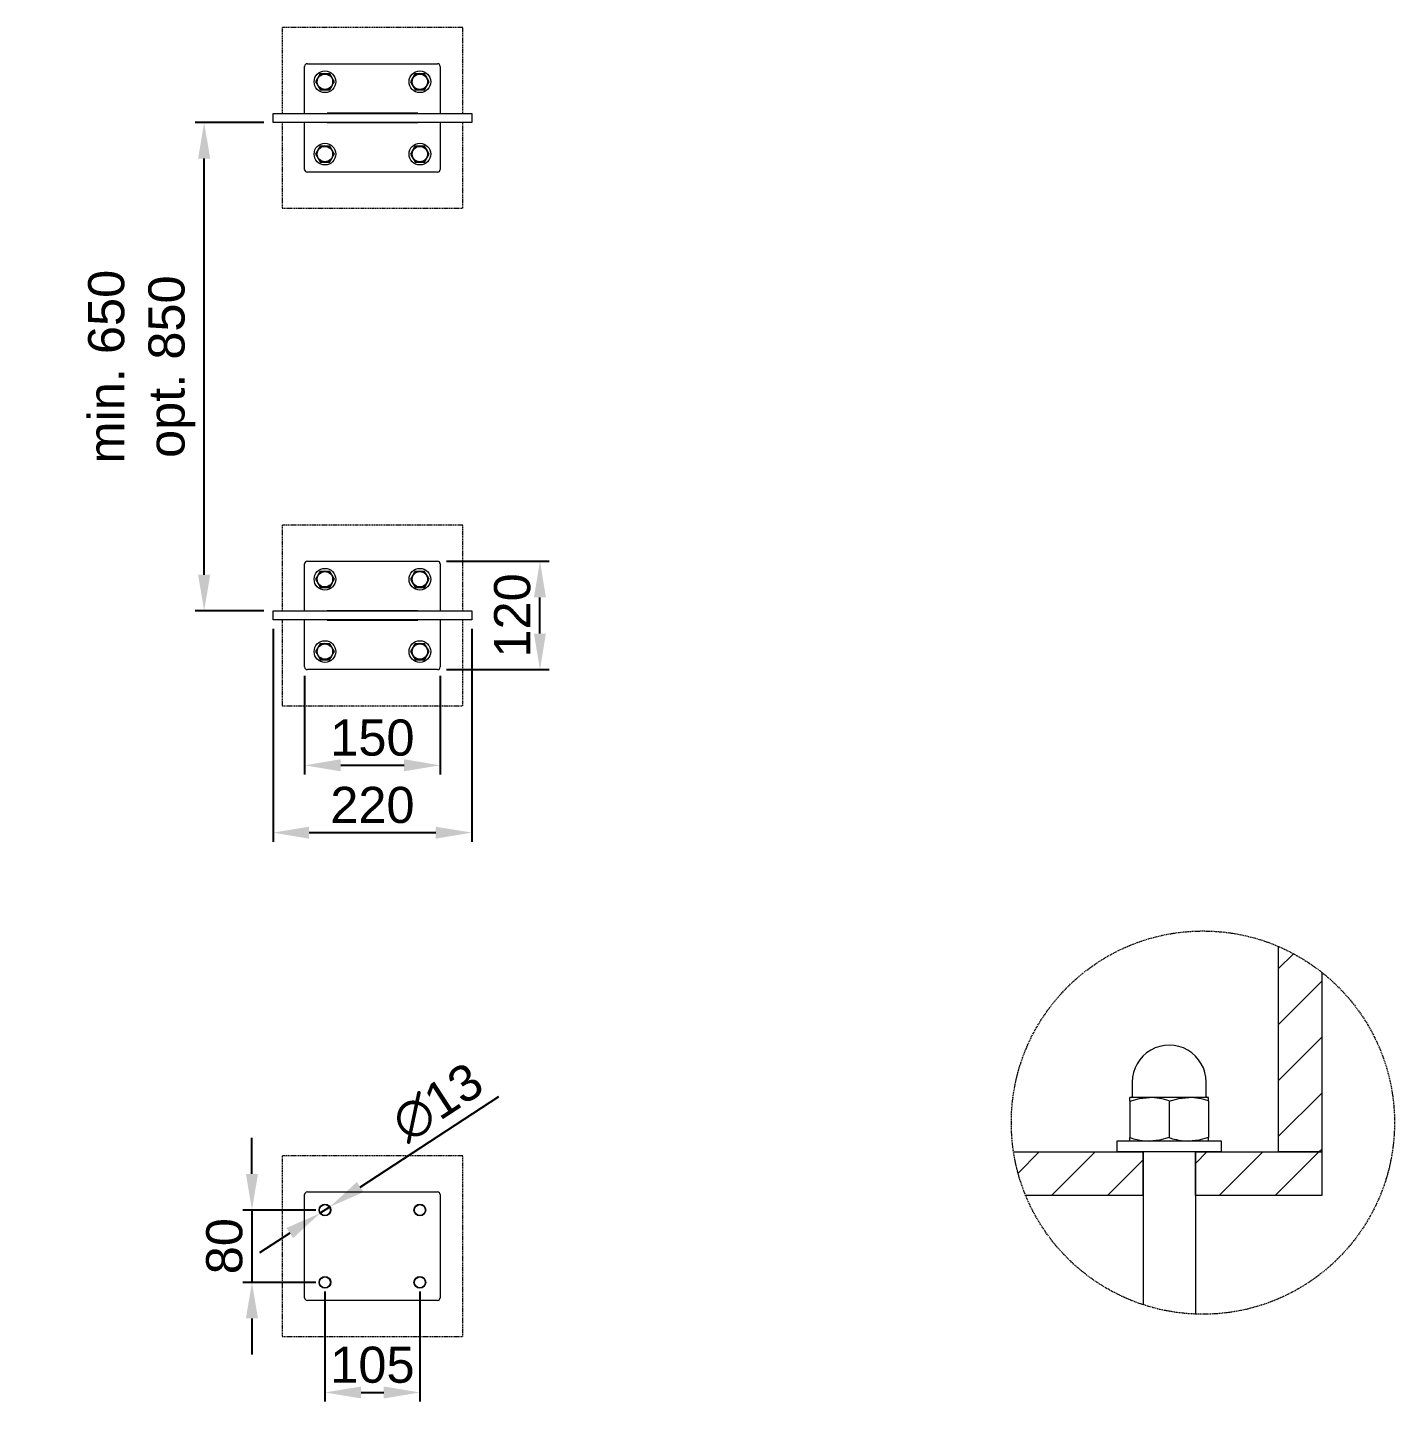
# Model space of a CAD drawing. Header units: millimetres. Extents: x -752 to 12520, y -224 to 3430.
# Drawn here: x 8384 to 9897, y 168 to 1688 of the extents above; entities that cross this region are included whole.
import ezdxf

# ---------------------------------------------------------------- set-up
doc = ezdxf.new("R2010")
doc.units = ezdxf.units.MM
doc.linetypes.add('HIDDEN', pattern=[1.905, 1.27, -0.635])
for name, color, linetype, lineweight in [('ZANO_R', 7, 'Continuous', 0), ('ZANO_R_przerywana', 7, 'HIDDEN', 0), ('ZANO_W', 1, 'Continuous', 0)]:
    doc.layers.add(name, color=color, linetype=linetype, lineweight=lineweight)
doc.styles.add('Arial', font='arial.ttf')
doc.styles.get("Standard").update_dxf_attribs({"font": 'ARIALUNI.TTF'})
doc.dimstyles.new('pl i ang', dxfattribs={"dimtxt": 50, "dimasz": 50, "dimexe": 1.25, "dimexo": 0.625, "dimgap": 10, "dimtad": 1, "dimtoh": 1, "dimtxsty": 'Standard', "dimcen": 2.5, "dimclrd": 1, "dimclre": 1, "dimclrt": 1, "dimadec": 0, "dimazin": 0, "dimtfac": 1, "dimtmove": 0, "dimatfit": 3, "dimfxl": 1, "dimarcsym": 1})

# ---------------------------------------------------------------- blocks, each defined once
blk = doc.blocks.new('*D477')
at = {"layer": 'ZANO_W', "color": 1, "lineweight": -2}
for p, q in [((8632.2, 419.4), (8632.2, 459.4)), ((8703, 379.4), (8622.2, 379.4)), ((8632.2, 379.4), (8632.2, 299.4)), ((8703, 299.4), (8622.2, 299.4)), ((8632.2, 259.4), (8632.2, 219.4))]:
    blk.add_line(p, q, dxfattribs=at)
at = {"layer": 'ZANO_W', "color": 1}
for points in [[(8625.5, 419.4), (8638.9, 419.4), (8632.2, 379.4)], [(8638.9, 259.4), (8625.5, 259.4), (8632.2, 299.4)]]:
    blk.add_solid(points, dxfattribs=at)
at = {"layer": 'ZANO_W', "color": 1, "insert": (8601.8, 339.4), "char_height": 40, "attachment_point": 5, "rotation": 90, "style": 'Arial'}
blk.add_mtext('80', dxfattribs=at)
blk = doc.blocks.new('*D478')
at = {"layer": 'ZANO_W', "color": 1, "lineweight": -2}
for p, q in [((8713, 289.4), (8713, 167.6)), ((8818, 289.4), (8818, 167.6)), ((8753, 177.6), (8778, 177.6))]:
    blk.add_line(p, q, dxfattribs=at)
at = {"layer": 'ZANO_W', "color": 1}
for points in [[(8753, 184.2), (8753, 170.9), (8713, 177.6)], [(8778, 170.9), (8778, 184.2), (8818, 177.6)]]:
    blk.add_solid(points, dxfattribs=at)
at = {"layer": 'ZANO_W', "color": 1, "insert": (8765.5, 208), "char_height": 40, "attachment_point": 5, "style": 'Arial'}
blk.add_mtext('105', dxfattribs=at)
blk = doc.blocks.new('*D479')
at = {"layer": 'ZANO_W', "color": 1, "lineweight": -2}
for p, q in [((8655.5, 1022.2), (8655.5, 786.9)), ((8875.5, 1022.2), (8875.5, 786.9)), ((8695.5, 796.9), (8835.5, 796.9))]:
    blk.add_line(p, q, dxfattribs=at)
at = {"layer": 'ZANO_W', "color": 1}
for points in [[(8695.5, 803.5), (8695.5, 790.2), (8655.5, 796.9)], [(8835.5, 790.2), (8835.5, 803.5), (8875.5, 796.9)]]:
    blk.add_solid(points, dxfattribs=at)
at = {"layer": 'ZANO_W', "color": 1, "insert": (8765.5, 827.3), "char_height": 40, "attachment_point": 5, "style": 'Arial'}
blk.add_mtext('220', dxfattribs=at)
blk = doc.blocks.new('*D481')
at = {"layer": 'ZANO_W', "color": 1, "lineweight": -2}
for p, q in [((8751.9, 404.8), (8905.5, 505.1)), ((8707.5, 375.8), (8718.4, 382.9)), ((8674.1, 353.9), (8640.6, 332.1))]:
    blk.add_line(p, q, dxfattribs=at)
at = {"layer": 'ZANO_W', "color": 1}
for points in [[(8748.3, 410.4), (8755.6, 399.2), (8718.4, 382.9)], [(8677.7, 348.3), (8670.4, 359.5), (8707.5, 375.8)]]:
    blk.add_solid(points, dxfattribs=at)
at = {"layer": 'ZANO_W', "color": 1, "insert": (8837.6, 498.4), "char_height": 40, "attachment_point": 5, "rotation": 33.1475, "style": 'Arial'}
blk.add_mtext('∅13', dxfattribs=at)
blk = doc.blocks.new('*D482')
at = {"layer": 'ZANO_W', "color": 1, "lineweight": -2}
for p, q in [((8645.5, 1582.6), (8569.3, 1582.6)), ((8579.3, 1082.2), (8579.3, 1542.6)), ((8645.5, 1042.2), (8569.3, 1042.2))]:
    blk.add_line(p, q, dxfattribs=at)
at = {"layer": 'ZANO_W', "color": 1}
for points in [[(8586, 1542.6), (8572.6, 1542.6), (8579.3, 1582.6)], [(8572.6, 1082.2), (8586, 1082.2), (8579.3, 1042.2)]]:
    blk.add_solid(points, dxfattribs=at)
at = {"layer": 'ZANO_W', "color": 1, "insert": (8510.3, 1312.4), "char_height": 40, "attachment_point": 5, "rotation": 90, "style": 'Arial'}
blk.add_mtext('min. 650\\Popt. 850', dxfattribs=at)
blk = doc.blocks.new('*D488')
at = {"layer": 'ZANO_W', "color": 1, "lineweight": -2}
for p, q in [((8690.5, 970.2), (8690.5, 861.4)), ((8840.5, 970.2), (8840.5, 861.4)), ((8730.5, 871.4), (8800.5, 871.4))]:
    blk.add_line(p, q, dxfattribs=at)
at = {"layer": 'ZANO_W', "color": 1}
for points in [[(8730.5, 878.1), (8730.5, 864.7), (8690.5, 871.4)], [(8800.5, 864.7), (8800.5, 878.1), (8840.5, 871.4)]]:
    blk.add_solid(points, dxfattribs=at)
at = {"layer": 'ZANO_W', "color": 1, "insert": (8765.5, 901.8), "char_height": 40, "attachment_point": 5, "style": 'Arial'}
blk.add_mtext('150', dxfattribs=at)
blk = doc.blocks.new('*D489')
at = {"layer": 'ZANO_W', "color": 1, "lineweight": -2}
for p, q in [((8847.5, 1097.2), (8960.9, 1097.2)), ((8950.9, 1017.2), (8950.9, 1057.2)), ((8847.5, 977.2), (8960.9, 977.2))]:
    blk.add_line(p, q, dxfattribs=at)
at = {"layer": 'ZANO_W', "color": 1}
for points in [[(8957.5, 1057.2), (8944.2, 1057.2), (8950.9, 1097.2)], [(8944.2, 1017.2), (8957.5, 1017.2), (8950.9, 977.2)]]:
    blk.add_solid(points, dxfattribs=at)
at = {"layer": 'ZANO_W', "color": 1, "insert": (8920.4, 1037.2), "char_height": 40, "attachment_point": 5, "rotation": 90, "style": 'Arial'}
blk.add_mtext('120', dxfattribs=at)

msp = doc.modelspace()

# ---------------------------------------------------------------- linework, layer by layer
at = {"layer": 'ZANO_R'}
for p, q in [((8690.5, 1592.6), (8690.5, 1644.6)), ((8693.5, 1647.6), (8837.5, 1647.6)), ((8840.5, 1644.6), (8840.5, 1592.6)), ((8707.8, 1636.6), (8705.2, 1632.1)), ((8707.8, 1636.6), (8713, 1636.6)), ((8713, 1636.6), (8718.2, 1636.6)), ((8723.4, 1627.6), (8720.8, 1632.1)), ((8812.8, 1636.6), (8818, 1636.6)), ((8818, 1636.6), (8823.2, 1636.6)), ((8707.8, 1618.6), (8713, 1618.6)), ((8713, 1618.6), (8718.2, 1618.6)), ((8718.2, 1618.6), (8720.8, 1623.1)), ((8812.8, 1618.6), (8818, 1618.6)), ((8818, 1618.6), (8823.2, 1618.6)), ((8655.5, 1582.6), (8655.5, 1592.6)), ((8655.5, 1592.6), (8875.5, 1592.6)), ((8875.5, 1582.6), (8655.5, 1582.6)), ((8690.5, 1530.6), (8690.5, 1582.6)), ((8715.4, 1592.7), (8715.4, 1592.6)), ((8815.6, 1592.7), (8715.4, 1592.7)), ((8715.4, 1582.6), (8715.4, 1582.5)), ((8715.4, 1582.5), (8815.6, 1582.5)), ((8815.6, 1592.6), (8815.6, 1592.7)), ((8815.6, 1582.5), (8815.6, 1582.6)), ((8840.5, 1582.6), (8840.5, 1530.6)), ((8875.5, 1592.6), (8875.5, 1582.6)), ((8707.8, 1556.6), (8713, 1556.6)), ((8713, 1556.6), (8718.2, 1556.6)), ((8812.8, 1556.6), (8818, 1556.6)), ((8818, 1556.6), (8823.2, 1556.6)), ((8707.8, 1538.6), (8713, 1538.6)), ((8713, 1538.6), (8718.2, 1538.6)), ((8812.8, 1538.6), (8818, 1538.6)), ((8818, 1538.6), (8823.2, 1538.6)), ((8837.5, 1527.6), (8693.5, 1527.6)), ((8693.5, 1097.2), (8837.5, 1097.2)), ((8690.5, 1042.2), (8690.5, 1094.2)), ((8707.8, 1086.2), (8705.2, 1081.7)), ((8707.8, 1086.2), (8713, 1086.2)), ((8713, 1086.2), (8718.2, 1086.2)), ((8723.4, 1077.2), (8720.8, 1081.7)), ((8812.8, 1086.2), (8818, 1086.2)), ((8818, 1086.2), (8823.2, 1086.2)), ((8840.5, 1094.2), (8840.5, 1042.2)), ((8707.8, 1068.2), (8713, 1068.2)), ((8713, 1068.2), (8718.2, 1068.2)), ((8718.2, 1068.2), (8720.8, 1072.7)), ((8812.8, 1068.2), (8818, 1068.2)), ((8818, 1068.2), (8823.2, 1068.2)), ((8655.5, 1032.2), (8655.5, 1042.2)), ((8655.5, 1042.2), (8875.5, 1042.2)), ((8715.4, 1042.3), (8715.4, 1042.2)), ((8815.6, 1042.3), (8715.4, 1042.3)), ((8815.6, 1042.2), (8815.6, 1042.3)), ((8875.5, 1042.2), (8875.5, 1032.2)), ((8875.5, 1032.2), (8655.5, 1032.2)), ((8690.5, 980.2), (8690.5, 1032.2)), ((8715.4, 1032.2), (8715.4, 1032.1)), ((8715.4, 1032.1), (8815.6, 1032.1)), ((8815.6, 1032.1), (8815.6, 1032.2)), ((8840.5, 1032.2), (8840.5, 980.2)), ((8707.8, 1006.2), (8713, 1006.2)), ((8713, 1006.2), (8718.2, 1006.2)), ((8812.8, 1006.2), (8818, 1006.2)), ((8818, 1006.2), (8823.2, 1006.2)), ((8707.8, 988.2), (8713, 988.2)), ((8713, 988.2), (8718.2, 988.2)), ((8812.8, 988.2), (8818, 988.2)), ((8818, 988.2), (8823.2, 988.2)), ((8837.5, 977.2), (8693.5, 977.2)), ((9767.8, 671.1), (9767.8, 443.6)), ((9767.8, 646.2), (9784.6, 663)), ((9816.1, 642.4), (9816.1, 443.6)), ((9767.8, 584.4), (9816.1, 632.6)), ((9767.8, 522.5), (9816.1, 570.7)), ((9606.2, 520.8), (9606.2, 505.1)), ((9688.2, 505.1), (9688.2, 520.8)), ((9603.8, 500), (9603.8, 503.9)), ((9625.5, 503.9), (9603.8, 503.9)), ((9603.8, 500), (9614.4, 502.8)), ((9614.4, 502.8), (9625.5, 503.9)), ((9668.9, 503.9), (9625.5, 503.9)), ((9647.2, 500), (9657.8, 502.8)), ((9657.8, 502.8), (9668.9, 503.9)), ((9690.6, 503.9), (9668.9, 503.9)), ((9690.6, 500), (9690.6, 503.9)), ((9767.8, 460.6), (9816.1, 508.8)), ((9603.8, 500), (9603.8, 459.5)), ((9647.2, 500), (9647.2, 459.5)), ((9690.6, 500), (9690.6, 459.5)), ((9603.8, 455.6), (9603.8, 459.5)), ((9636.6, 456.7), (9625.5, 455.6)), ((9647.2, 459.5), (9636.6, 456.7)), ((9680, 456.7), (9668.9, 455.6)), ((9690.6, 459.5), (9680, 456.7)), ((9690.6, 455.6), (9690.6, 459.5)), ((9474.9, 443.7), (9618.3, 443.6)), ((9479.9, 420.3), (9503.4, 443.7)), ((9516.9, 395.3), (9565.2, 443.6)), ((9589.3, 455.6), (9589.3, 443.6)), ((9705.1, 455.6), (9589.3, 455.6)), ((9705.1, 443.6), (9589.3, 443.6)), ((9618.3, 395.3), (9618.3, 443.6)), ((9618.3, 443.6), (9618.3, 274.7)), ((9676.2, 395.3), (9676.2, 443.6)), ((9676.2, 443.6), (9816.1, 443.6)), ((9676.2, 443.6), (9676.2, 264.2)), ((9676.2, 430.8), (9688.9, 443.6)), ((9702.6, 395.3), (9750.8, 443.6)), ((9705.1, 443.6), (9705.1, 455.6)), ((9764.5, 395.3), (9812.7, 443.6)), ((9816.1, 443.6), (9767.8, 443.6)), ((9812.7, 443.6), (9816.1, 446.9)), ((9578.8, 395.3), (9618.3, 434.8)), ((8690.5, 282.4), (8690.5, 396.4)), ((8693.5, 399.4), (8837.5, 399.4)), ((8840.5, 396.4), (8840.5, 282.4)), ((9618.3, 395.3), (9487.5, 395.3)), ((9816.1, 395.3), (9676.2, 395.3)), ((8837.5, 279.4), (8693.5, 279.4))]:
    msp.add_line(p, q, dxfattribs=at)
at = {"layer": 'ZANO_R', "flags": 128}
for points in [[(8705.2, 1632.1), (8705, 1631.8), (8703.8, 1629.7), (8702.6, 1627.6)], [(8702.6, 1627.6), (8703.9, 1625.4), (8705.2, 1623.1)], [(8720.8, 1632.1), (8720.6, 1632.5), (8719.4, 1634.6), (8718.2, 1636.6)], [(8720.8, 1623.1), (8721, 1623.5), (8722.2, 1625.6), (8723.4, 1627.6)], [(8810.2, 1632.1), (8810, 1631.8), (8808.8, 1629.7), (8807.6, 1627.6)], [(8807.6, 1627.6), (8808.9, 1625.4), (8810.2, 1623.1)], [(8812.8, 1636.6), (8811.5, 1634.4), (8810.2, 1632.1)], [(8825.8, 1632.1), (8825.6, 1632.5), (8824.4, 1634.6), (8823.2, 1636.6)], [(8828.4, 1627.6), (8827.1, 1629.8), (8825.8, 1632.1)], [(8825.8, 1623.1), (8826, 1623.5), (8827.2, 1625.6), (8828.4, 1627.6)], [(8705.2, 1623.1), (8705.4, 1622.8), (8706.6, 1620.7), (8707.8, 1618.6)], [(8810.2, 1623.1), (8810.4, 1622.8), (8811.6, 1620.7), (8812.8, 1618.6)], [(8823.2, 1618.6), (8824.5, 1620.8), (8825.8, 1623.1)], [(8705.2, 1552.1), (8705, 1551.8), (8703.8, 1549.7), (8702.6, 1547.6)], [(8707.8, 1556.6), (8706.5, 1554.4), (8705.2, 1552.1)], [(8720.8, 1552.1), (8720.6, 1552.5), (8719.4, 1554.6), (8718.2, 1556.6)], [(8723.4, 1547.6), (8722.1, 1549.8), (8720.8, 1552.1)], [(8810.2, 1552.1), (8810, 1551.8), (8808.8, 1549.7), (8807.6, 1547.6)], [(8812.8, 1556.6), (8811.5, 1554.4), (8810.2, 1552.1)], [(8825.8, 1552.1), (8825.6, 1552.5), (8824.4, 1554.6), (8823.2, 1556.6)], [(8828.4, 1547.6), (8827.1, 1549.8), (8825.8, 1552.1)], [(8702.6, 1547.6), (8703.9, 1545.4), (8705.2, 1543.1)], [(8705.2, 1543.1), (8705.4, 1542.8), (8706.6, 1540.7), (8707.8, 1538.6)], [(8718.2, 1538.6), (8719.5, 1540.8), (8720.8, 1543.1)], [(8720.8, 1543.1), (8721, 1543.5), (8722.2, 1545.6), (8723.4, 1547.6)], [(8807.6, 1547.6), (8808.9, 1545.4), (8810.2, 1543.1)], [(8810.2, 1543.1), (8810.4, 1542.8), (8811.6, 1540.7), (8812.8, 1538.6)], [(8823.2, 1538.6), (8824.5, 1540.8), (8825.8, 1543.1)], [(8825.8, 1543.1), (8826, 1543.5), (8827.2, 1545.6), (8828.4, 1547.6)], [(8705.2, 1081.7), (8705, 1081.4), (8703.8, 1079.3), (8702.6, 1077.2)], [(8720.8, 1081.7), (8720.6, 1082), (8719.4, 1084.1), (8718.2, 1086.2)], [(8810.2, 1081.7), (8810, 1081.4), (8808.8, 1079.3), (8807.6, 1077.2)], [(8812.8, 1086.2), (8811.5, 1084), (8810.2, 1081.7)], [(8825.8, 1081.7), (8825.6, 1082), (8824.4, 1084.1), (8823.2, 1086.2)], [(8828.4, 1077.2), (8827.1, 1079.4), (8825.8, 1081.7)], [(8702.6, 1077.2), (8703.9, 1075), (8705.2, 1072.7)], [(8705.2, 1072.7), (8705.4, 1072.4), (8706.6, 1070.3), (8707.8, 1068.2)], [(8720.8, 1072.7), (8721, 1073), (8722.2, 1075.1), (8723.4, 1077.2)], [(8807.6, 1077.2), (8808.9, 1075), (8810.2, 1072.7)], [(8810.2, 1072.7), (8810.4, 1072.4), (8811.6, 1070.3), (8812.8, 1068.2)], [(8823.2, 1068.2), (8824.5, 1070.4), (8825.8, 1072.7)], [(8825.8, 1072.7), (8826, 1073), (8827.2, 1075.1), (8828.4, 1077.2)], [(8707.8, 1006.2), (8706.5, 1004), (8705.2, 1001.7)], [(8720.8, 1001.7), (8720.6, 1002), (8719.4, 1004.1), (8718.2, 1006.2)], [(8812.8, 1006.2), (8811.5, 1004), (8810.2, 1001.7)], [(8825.8, 1001.7), (8825.6, 1002), (8824.4, 1004.1), (8823.2, 1006.2)], [(8705.2, 1001.7), (8705, 1001.4), (8703.8, 999.3), (8702.6, 997.2)], [(8702.6, 997.2), (8703.9, 995), (8705.2, 992.7)], [(8705.2, 992.7), (8705.4, 992.4), (8706.6, 990.3), (8707.8, 988.2)], [(8718.2, 988.2), (8719.5, 990.4), (8720.8, 992.7)], [(8723.4, 997.2), (8722.1, 999.4), (8720.8, 1001.7)], [(8720.8, 992.7), (8721, 993), (8722.2, 995.1), (8723.4, 997.2)], [(8810.2, 1001.7), (8810, 1001.4), (8808.8, 999.3), (8807.6, 997.2)], [(8807.6, 997.2), (8808.9, 995), (8810.2, 992.7)], [(8810.2, 992.7), (8810.4, 992.4), (8811.6, 990.3), (8812.8, 988.2)], [(8823.2, 988.2), (8824.5, 990.4), (8825.8, 992.7)], [(8828.4, 997.2), (8827.1, 999.4), (8825.8, 1001.7)], [(8825.8, 992.7), (8826, 993), (8827.2, 995.1), (8828.4, 997.2)]]:
    msp.add_lwpolyline(points, dxfattribs=at)
at = {"layer": 'ZANO_R'}
msp.add_lwpolyline([(9816.1, 443.6), (9816.1, 395.3)], dxfattribs=at)
for centre, radius in [((8713, 1627.6), 12), ((8713, 1627.6), 8.5), ((8818, 1627.6), 12), ((8818, 1627.6), 8.5), ((8713, 1547.6), 12), ((8713, 1547.6), 8.5), ((8818, 1547.6), 12), ((8818, 1547.6), 8.5), ((8713, 1077.2), 12), ((8713, 1077.2), 8.5), ((8818, 1077.2), 12), ((8818, 1077.2), 8.5), ((8713, 997.2), 12), ((8713, 997.2), 8.5), ((8818, 997.2), 12), ((8818, 997.2), 8.5), ((8713, 379.4), 6.5), ((8713, 379.4), 6), ((8818, 379.4), 6.5), ((8818, 379.4), 6), ((8713, 299.4), 6.5), ((8713, 299.4), 6), ((8818, 299.4), 6.5), ((8818, 299.4), 6)]:
    msp.add_circle(centre, radius, dxfattribs=at)
for centre, radius, start, end in [((8693.5, 1644.6), 3, 90, 180), ((8837.5, 1644.6), 3, 0, 90), ((8713, 1627.6), 9, 150, 210), ((8713, 1627.6), 9, 90, 150), ((8713, 1627.6), 9, 30, 90), ((8713, 1627.6), 9, 330, 30), ((8818, 1627.6), 9, 150, 210), ((8818, 1627.6), 9, 90, 150), ((8818, 1627.6), 9, 30, 90), ((8818, 1627.6), 9, 330, 30), ((8713, 1627.6), 9, 210, 270), ((8713, 1627.6), 9, 270, 330), ((8818, 1627.6), 9, 210, 270), ((8818, 1627.6), 9, 270, 330), ((8713, 1547.6), 9, 150, 210), ((8713, 1547.6), 9, 90, 150), ((8713, 1547.6), 9, 30, 90), ((8713, 1547.6), 9, 330, 30), ((8818, 1547.6), 9, 150, 210), ((8818, 1547.6), 9, 90, 150), ((8818, 1547.6), 9, 30, 90), ((8818, 1547.6), 9, 330, 30), ((8713, 1547.6), 9, 210, 270), ((8713, 1547.6), 9, 270, 330), ((8818, 1547.6), 9, 210, 270), ((8818, 1547.6), 9, 270, 330), ((8693.5, 1530.6), 3, 180, 270), ((8837.5, 1530.6), 3, 270, 0), ((8693.5, 1094.2), 3, 90, 180), ((8837.5, 1094.2), 3, 0, 90), ((8713, 1077.2), 9, 150, 210), ((8713, 1077.2), 9, 90, 150), ((8713, 1077.2), 9, 30, 90), ((8713, 1077.2), 9, 330, 30), ((8818, 1077.2), 9, 150, 210), ((8818, 1077.2), 9, 90, 150), ((8818, 1077.2), 9, 30, 90), ((8818, 1077.2), 9, 330, 30), ((8713, 1077.2), 9, 210, 270), ((8713, 1077.2), 9, 270, 330), ((8818, 1077.2), 9, 210, 270), ((8818, 1077.2), 9, 270, 330), ((8713, 997.2), 9, 90, 150), ((8713, 997.2), 9, 30, 90), ((8818, 997.2), 9, 90, 150), ((8818, 997.2), 9, 30, 90), ((8713, 997.2), 9, 150, 210), ((8713, 997.2), 9, 210, 270), ((8713, 997.2), 9, 270, 330), ((8713, 997.2), 9, 330, 30), ((8818, 997.2), 9, 150, 210), ((8818, 997.2), 9, 210, 270), ((8818, 997.2), 9, 270, 330), ((8818, 997.2), 9, 330, 30), ((8693.5, 980.2), 3, 180, 270), ((8837.5, 980.2), 3, 270, 0), ((9647.2, 520.8), 41, 359.9997, 180.0003), ((9605, 505.1), 1.21, 270.0029, 359.9902), ((9624.9, 438.1), 65.8, 70.227, 89.5168), ((9668.4, 438.1), 65.8, 70.227, 89.5168), ((9689.4, 505.1), 1.21, 180.0098, 269.9971), ((9626.1, 521.5), 65.8, 250.2279, 269.5163), ((9669.5, 521.5), 65.8, 250.2279, 269.5163), ((8693.5, 396.4), 3, 90, 180), ((8837.5, 396.4), 3, 0, 90), ((8693.5, 282.4), 3, 180, 270), ((8837.5, 282.4), 3, 270, 0)]:
    msp.add_arc(centre, radius, start, end, dxfattribs=at)
at = {"layer": 'ZANO_R_przerywana'}
for p, q in [((8865.5, 1687.6), (8665.5, 1687.6)), ((8665.5, 1687.6), (8665.5, 1592.6)), ((8865.5, 1592.6), (8865.5, 1687.6)), ((8665.5, 1582.6), (8665.5, 1487.6)), ((8865.5, 1487.6), (8865.5, 1582.6)), ((8665.5, 1487.6), (8865.5, 1487.6)), ((8865.5, 1137.2), (8665.5, 1137.2)), ((8665.5, 1137.2), (8665.5, 1042.2)), ((8865.5, 1042.2), (8865.5, 1137.2)), ((8665.5, 1032.2), (8665.5, 937.2)), ((8865.5, 937.2), (8865.5, 1032.2)), ((8665.5, 937.2), (8865.5, 937.2)), ((8865.5, 439.4), (8665.5, 439.4)), ((8665.5, 439.4), (8665.5, 239.4)), ((8865.5, 239.4), (8865.5, 439.4)), ((8665.5, 239.4), (8865.5, 239.4))]:
    msp.add_line(p, q, dxfattribs=at)
at = {"layer": 'ZANO_R_przerywana', "color": 1}
msp.add_circle((9684.5, 476.1), 212, dxfattribs=at)

# ---------------------------------------------------------------- dimensions: what is measured, and where the dimension line sits
at = {"layer": 'ZANO_W'}
dim = msp.add_linear_dim(base=(8579.3, 1582.6), p1=(8655.5, 1042.2), p2=(8655.5, 1582.6), angle=90, text='min. 650\\Popt. 850', dimstyle='pl i ang', override={"dimtxt": 40, "dimasz": 40, "dimexe": 10, "dimexo": 10, "dimtoh": 0, "dimdec": 0, "dimtxsty": 'Arial', "dimtdec": 0, "dimtmove": 1}, dxfattribs=at)
dim.commit()
dim.dimension.update_dxf_attribs({"geometry": '*D482', "text_midpoint": (8510.3, 1312.4)})
for base, p1, p2, picture, middle in [((8950.9, 1097.2), (8837.5, 977.2), (8837.5, 1097.2), '*D489', (8920.4, 1037.2)), ((8632.2, 299.4), (8713, 379.4), (8713, 299.4), '*D477', (8601.8, 339.4))]:
    dim = msp.add_linear_dim(base=base, p1=p1, p2=p2, angle=90, dimstyle='pl i ang', override={"dimtxt": 40, "dimasz": 40, "dimexe": 10, "dimexo": 10, "dimtoh": 0, "dimdec": 0, "dimtxsty": 'Arial', "dimtdec": 0, "dimtmove": 1}, dxfattribs=at)
    dim.commit()
    dim.dimension.update_dxf_attribs({"geometry": picture, "text_midpoint": middle})
for base, p1, p2, picture, middle in [((8875.5, 796.9), (8655.5, 1032.2), (8875.5, 1032.2), '*D479', (8765.5, 827.3)), ((8840.5, 871.4), (8690.5, 980.2), (8840.5, 980.2), '*D488', (8765.5, 901.8)), ((8818, 177.6), (8713, 299.4), (8818, 299.4), '*D478', (8765.5, 208))]:
    dim = msp.add_linear_dim(base=base, p1=p1, p2=p2, dimstyle='pl i ang', override={"dimtxt": 40, "dimasz": 40, "dimexe": 10, "dimexo": 10, "dimtoh": 0, "dimdec": 0, "dimtxsty": 'Arial', "dimtdec": 0, "dimtmove": 1}, dxfattribs=at)
    dim.commit()
    dim.dimension.update_dxf_attribs({"geometry": picture, "text_midpoint": middle})
dim = msp.add_diameter_dim_2p(p1=(8707.5, 375.8), p2=(8718.4, 382.9), dimstyle='pl i ang', override={"dimtxt": 40, "dimasz": 40, "dimexe": 10, "dimexo": 10, "dimtoh": 0, "dimdec": 0, "dimtxsty": 'Arial', "dimtdec": 0, "dimtmove": 1}, dxfattribs=at)
dim.commit()
dim.dimension.update_dxf_attribs({"geometry": '*D481', "text_midpoint": (8854.9, 472), "dimtype": 163})

doc.saveas('drawing.dxf')
